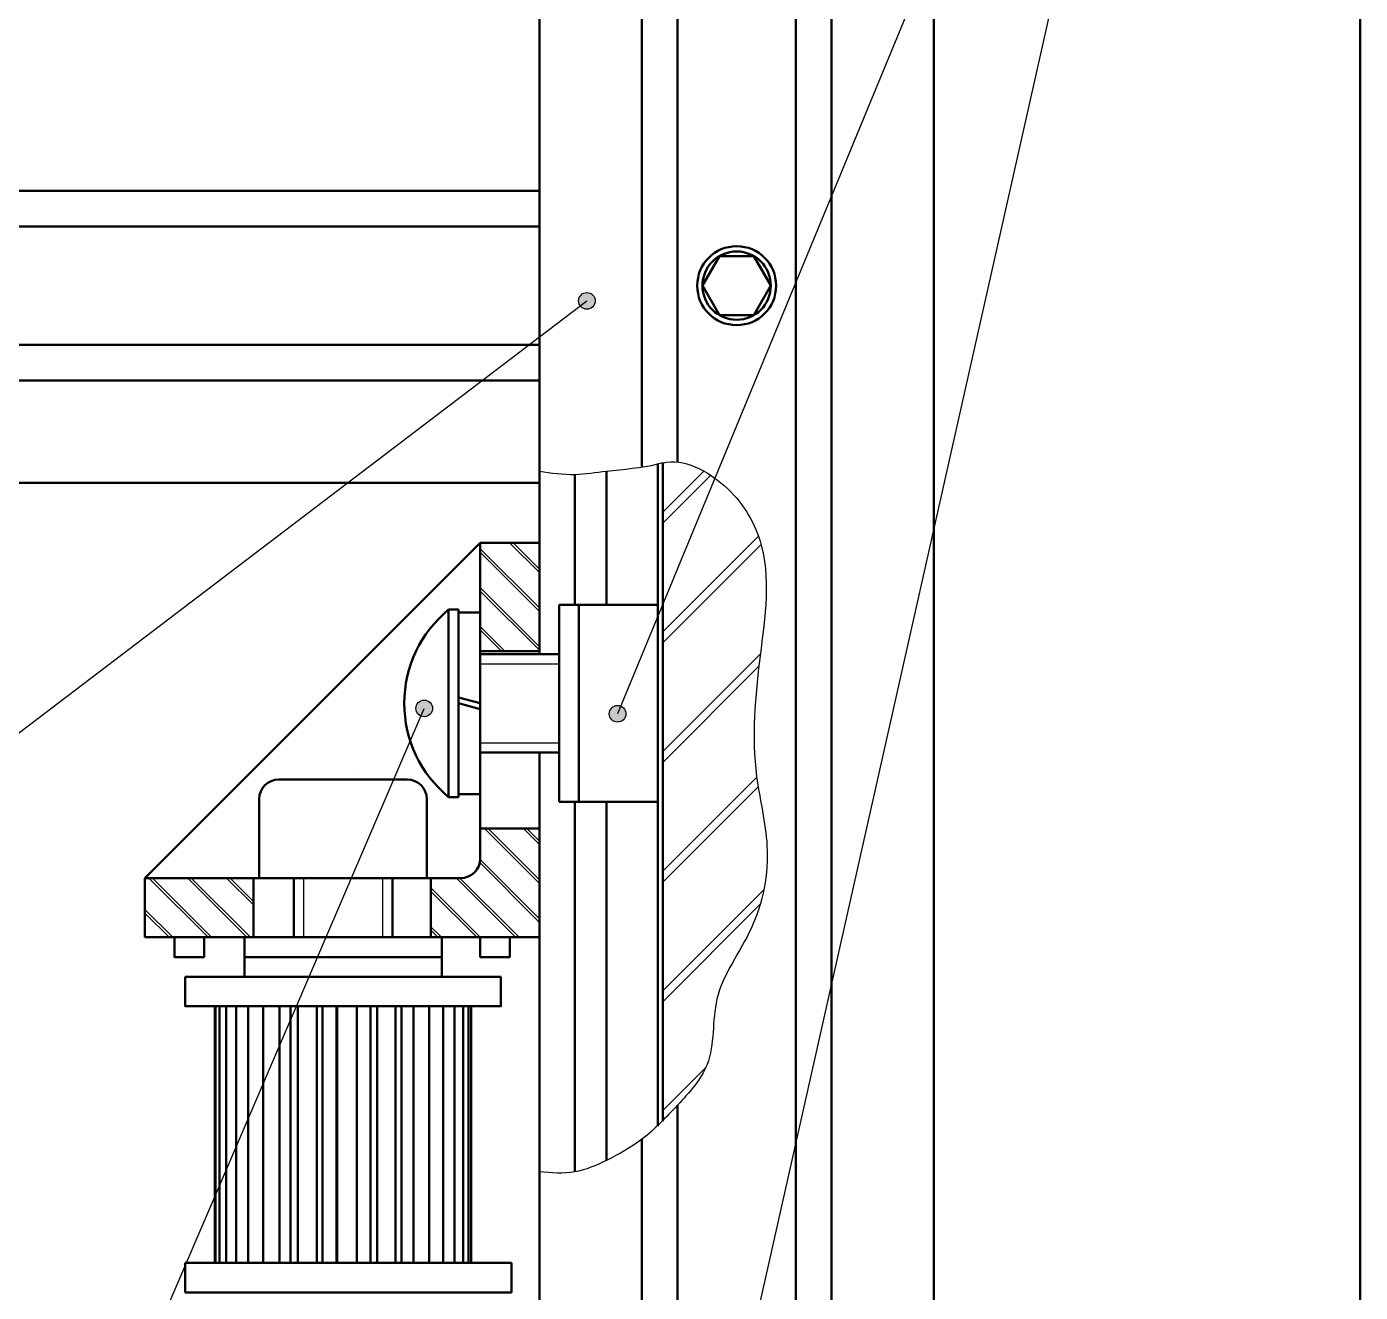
# Model space of a CAD drawing. Extents: x 21047 to 22882, y -7321 to -6014.
# Drawn here: x 21479 to 21552, y -7135.8 to -7066.5 of the extents above; entities that cross this region are included whole.
import ezdxf

# ---------------------------------------------------------------- set-up
doc = ezdxf.new("R2010")
doc.units = 0
doc.layers.add('Cotas', color=90, linetype='Continuous')
doc.layers.add('Hachura', color=9, linetype='Continuous')
for name, color, linetype, lineweight in [('Fixação e Transmissão', 5, 'Continuous', 50), ('Perfis e Cantoneiras', 2, 'Continuous', 50), ('Peças Usinadas', 120, 'Continuous', 50)]:
    doc.layers.add(name, color=color, linetype=linetype, lineweight=lineweight)

msp = doc.modelspace()

# ---------------------------------------------------------------- hatches: boundary and pattern name
at = {"layer": 'Cotas'}
h = msp.add_hatch(color=256, dxfattribs=at)
h.dxf.hatch_style = 1
h.paths.add_polyline_path([(21509.214, -7081.503, -0.241174), (21509.404, -7081.133, -0.611378), (21510.126, -7081.503, -1), (21509.214, -7081.503)])
h = msp.add_hatch(color=256, dxfattribs=at)
h.dxf.hatch_style = 1
h.paths.add_polyline_path([(21500.305, -7103.815, -0.241174), (21500.494, -7103.445, -0.611378), (21501.217, -7103.815, -1), (21500.305, -7103.815)])
h = msp.add_hatch(color=256, dxfattribs=at)
h.dxf.hatch_style = 1
h.paths.add_polyline_path([(21510.897, -7104.112, -0.241174), (21511.086, -7103.742, -0.611378), (21511.809, -7104.112, -1), (21510.897, -7104.112)])
at = {"layer": 'Hachura'}
h = msp.add_hatch(dxfattribs=at)
h.set_pattern_fill('JIS_LC_8A', color=256, scale=0.594, angle=180)
h.paths.add_polyline_path([(21513.819, -7090.364), (21513.833, -7090.361), (21513.847, -7090.358), (21513.86, -7090.355), (21513.874, -7090.353), (21513.888, -7090.35), (21513.902, -7090.348), (21513.915, -7090.345), (21513.929, -7090.343), (21513.943, -7090.341), (21513.957, -7090.339), (21513.97, -7090.337), (21513.984, -7090.335), (21513.998, -7090.333), (21514.012, -7090.331), (21514.025, -7090.329), (21514.039, -7090.328), (21514.053, -7090.326), (21514.067, -7090.324), (21514.081, -7090.323), (21514.094, -7090.322), (21514.108, -7090.32), (21514.122, -7090.319), (21514.136, -7090.318), (21514.15, -7090.317), (21514.163, -7090.316), (21514.177, -7090.315), (21514.191, -7090.314), (21514.205, -7090.314), (21514.219, -7090.313), (21514.233, -7090.312), (21514.246, -7090.312), (21514.26, -7090.312), (21514.274, -7090.311), (21514.288, -7090.311), (21514.302, -7090.311), (21514.316, -7090.311), (21514.33, -7090.311), (21514.343, -7090.311), (21514.357, -7090.311), (21514.371, -7090.311), (21514.385, -7090.311), (21514.399, -7090.311), (21514.413, -7090.312), (21514.427, -7090.312), (21514.441, -7090.313), (21514.455, -7090.313), (21514.468, -7090.314), (21514.482, -7090.315), (21514.496, -7090.315), (21514.51, -7090.316), (21514.524, -7090.317), (21514.538, -7090.318), (21514.552, -7090.319), (21514.566, -7090.32), (21514.58, -7090.322), (21514.593, -7090.323), (21514.607, -7090.324), (21514.621, -7090.326), (21514.629, -7090.327), (21514.635, -7090.327), (21514.649, -7090.329), (21514.663, -7090.33), (21514.677, -7090.332), (21514.691, -7090.334), (21514.705, -7090.336), (21514.718, -7090.338), (21514.732, -7090.34), (21514.746, -7090.342), (21514.76, -7090.344), (21514.774, -7090.346), (21514.788, -7090.348), (21514.802, -7090.35), (21514.816, -7090.353), (21514.83, -7090.355), (21514.843, -7090.358), (21514.857, -7090.36), (21514.871, -7090.363), (21514.885, -7090.365), (21514.899, -7090.368), (21514.913, -7090.371), (21514.927, -7090.374), (21514.94, -7090.377), (21514.954, -7090.38), (21514.968, -7090.383), (21514.982, -7090.386), (21514.996, -7090.389), (21515.01, -7090.392), (21515.023, -7090.395), (21515.037, -7090.399), (21515.051, -7090.402), (21515.065, -7090.406), (21515.079, -7090.409), (21515.093, -7090.413), (21515.106, -7090.416), (21515.12, -7090.42), (21515.134, -7090.424), (21515.148, -7090.428), (21515.162, -7090.432), (21515.175, -7090.436), (21515.189, -7090.44), (21515.203, -7090.444), (21515.217, -7090.448), (21515.23, -7090.452), (21515.244, -7090.456), (21515.258, -7090.46), (21515.272, -7090.465), (21515.285, -7090.469), (21515.299, -7090.474), (21515.313, -7090.478), (21515.326, -7090.483), (21515.34, -7090.487), (21515.354, -7090.492), (21515.368, -7090.497), (21515.381, -7090.501), (21515.395, -7090.506), (21515.409, -7090.511), (21515.422, -7090.516), (21515.436, -7090.521), (21515.449, -7090.526), (21515.463, -7090.531), (21515.477, -7090.536), (21515.49, -7090.542), (21515.504, -7090.547), (21515.518, -7090.552), (21515.531, -7090.558), (21515.545, -7090.563), (21515.558, -7090.568), (21515.572, -7090.574), (21515.585, -7090.58), (21515.599, -7090.585), (21515.612, -7090.591), (21515.626, -7090.597), (21515.639, -7090.602), (21515.653, -7090.608), (21515.666, -7090.614), (21515.68, -7090.62), (21515.693, -7090.626), (21515.707, -7090.632), (21515.72, -7090.638), (21515.734, -7090.644), (21515.747, -7090.65), (21515.76, -7090.656), (21515.774, -7090.663), (21515.787, -7090.669), (21515.801, -7090.675), (21515.814, -7090.682), (21515.827, -7090.688), (21515.841, -7090.695), (21515.854, -7090.701), (21515.867, -7090.708), (21515.881, -7090.714), (21515.894, -7090.721), (21515.907, -7090.728), (21515.92, -7090.734), (21515.934, -7090.741), (21515.947, -7090.748), (21515.96, -7090.755), (21515.973, -7090.762), (21515.987, -7090.769), (21516, -7090.776), (21516.013, -7090.783), (21516.026, -7090.79), (21516.039, -7090.797), (21516.052, -7090.804), (21516.065, -7090.811), (21516.079, -7090.819), (21516.092, -7090.826), (21516.105, -7090.833), (21516.118, -7090.841), (21516.131, -7090.848), (21516.144, -7090.856), (21516.157, -7090.863), (21516.17, -7090.871), (21516.183, -7090.878), (21516.196, -7090.886), (21516.209, -7090.893), (21516.222, -7090.901), (21516.234, -7090.909), (21516.247, -7090.917), (21516.26, -7090.924), (21516.273, -7090.932), (21516.286, -7090.94), (21516.299, -7090.948), (21516.312, -7090.956), (21516.324, -7090.964), (21516.35, -7090.98), (21516.375, -7090.996), (21516.401, -7091.013), (21516.426, -7091.029), (21516.451, -7091.046), (21516.476, -7091.063), (21516.501, -7091.08), (21516.526, -7091.097), (21516.551, -7091.114), (21516.576, -7091.131), (21516.601, -7091.149), (21516.626, -7091.166), (21516.65, -7091.184), (21516.675, -7091.202), (21516.699, -7091.22), (21516.724, -7091.238), (21516.748, -7091.256), (21516.772, -7091.274), (21516.796, -7091.292), (21516.82, -7091.311), (21516.844, -7091.329), (21516.868, -7091.348), (21516.892, -7091.367), (21516.915, -7091.386), (21516.939, -7091.405), (21516.962, -7091.424), (21516.985, -7091.443), (21517.009, -7091.462), (21517.032, -7091.481), (21517.055, -7091.501), (21517.078, -7091.52), (21517.101, -7091.54), (21517.123, -7091.559), (21517.146, -7091.579), (21517.168, -7091.599), (21517.191, -7091.619), (21517.213, -7091.639), (21517.236, -7091.659), (21517.258, -7091.679), (21517.28, -7091.7), (21517.302, -7091.72), (21517.324, -7091.74), (21517.345, -7091.761), (21517.367, -7091.781), (21517.389, -7091.802), (21517.41, -7091.823), (21517.431, -7091.843), (21517.452, -7091.864), (21517.474, -7091.885), (21517.495, -7091.906), (21517.515, -7091.927), (21517.536, -7091.948), (21517.557, -7091.97), (21517.577, -7091.991), (21517.598, -7092.012), (21517.618, -7092.033), (21517.638, -7092.055), (21517.658, -7092.076), (21517.678, -7092.098), (21517.698, -7092.12), (21517.718, -7092.141), (21517.738, -7092.163), (21517.757, -7092.185), (21517.777, -7092.207), (21517.796, -7092.229), (21517.815, -7092.251), (21517.834, -7092.273), (21517.853, -7092.295), (21517.872, -7092.317), (21517.891, -7092.34), (21517.909, -7092.362), (21517.928, -7092.384), (21517.946, -7092.407), (21517.965, -7092.429), (21517.983, -7092.452), (21518.001, -7092.474), (21518.019, -7092.497), (21518.037, -7092.52), (21518.055, -7092.543), (21518.072, -7092.566), (21518.09, -7092.588), (21518.107, -7092.611), (21518.125, -7092.634), (21518.142, -7092.658), (21518.159, -7092.681), (21518.176, -7092.704), (21518.193, -7092.727), (21518.21, -7092.75), (21518.226, -7092.774), (21518.243, -7092.797), (21518.259, -7092.821), (21518.275, -7092.844), (21518.292, -7092.868), (21518.308, -7092.891), (21518.324, -7092.915), (21518.34, -7092.939), (21518.355, -7092.963), (21518.371, -7092.986), (21518.387, -7093.01), (21518.402, -7093.034), (21518.417, -7093.058), (21518.432, -7093.082), (21518.448, -7093.106), (21518.463, -7093.131), (21518.477, -7093.155), (21518.492, -7093.179), (21518.507, -7093.203), (21518.521, -7093.228), (21518.536, -7093.252), (21518.55, -7093.276), (21518.564, -7093.301), (21518.578, -7093.325), (21518.592, -7093.35), (21518.606, -7093.375), (21518.62, -7093.399), (21518.633, -7093.424), (21518.647, -7093.449), (21518.66, -7093.473), (21518.674, -7093.498), (21518.687, -7093.523), (21518.7, -7093.548), (21518.713, -7093.573), (21518.726, -7093.598), (21518.738, -7093.623), (21518.751, -7093.648), (21518.763, -7093.673), (21518.776, -7093.698), (21518.788, -7093.724), (21518.8, -7093.749), (21518.812, -7093.774), (21518.824, -7093.799), (21518.836, -7093.825), (21518.848, -7093.85), (21518.859, -7093.876), (21518.871, -7093.901), (21518.882, -7093.927), (21518.893, -7093.952), (21518.905, -7093.978), (21518.916, -7094.003), (21518.927, -7094.029), (21518.937, -7094.055), (21518.948, -7094.081), (21518.959, -7094.106), (21518.969, -7094.132), (21518.979, -7094.158), (21518.99, -7094.184), (21519, -7094.21), (21519.01, -7094.236), (21519.02, -7094.262), (21519.029, -7094.288), (21519.039, -7094.314), (21519.049, -7094.34), (21519.058, -7094.366), (21519.067, -7094.392), (21519.077, -7094.418), (21519.086, -7094.445), (21519.095, -7094.471), (21519.104, -7094.497), (21519.112, -7094.523), (21519.121, -7094.55), (21519.13, -7094.576), (21519.138, -7094.602), (21519.146, -7094.629), (21519.154, -7094.655), (21519.161, -7094.678), (21519.168, -7094.701), (21519.175, -7094.724), (21519.182, -7094.747), (21519.189, -7094.77), (21519.195, -7094.793), (21519.202, -7094.816), (21519.208, -7094.839), (21519.214, -7094.863), (21519.221, -7094.886), (21519.227, -7094.909), (21519.233, -7094.932), (21519.239, -7094.955), (21519.245, -7094.979), (21519.251, -7095.002), (21519.257, -7095.025), (21519.262, -7095.048), (21519.268, -7095.072), (21519.273, -7095.095), (21519.279, -7095.118), (21519.284, -7095.142), (21519.289, -7095.165), (21519.295, -7095.188), (21519.3, -7095.212), (21519.305, -7095.235), (21519.31, -7095.259), (21519.315, -7095.282), (21519.32, -7095.306), (21519.324, -7095.329), (21519.329, -7095.353), (21519.334, -7095.376), (21519.338, -7095.4), (21519.343, -7095.423), (21519.347, -7095.447), (21519.351, -7095.471), (21519.356, -7095.494), (21519.36, -7095.518), (21519.364, -7095.542), (21519.368, -7095.565), (21519.372, -7095.589), (21519.376, -7095.613), (21519.379, -7095.636), (21519.383, -7095.66), (21519.387, -7095.684), (21519.39, -7095.708), (21519.394, -7095.732), (21519.397, -7095.755), (21519.401, -7095.779), (21519.404, -7095.803), (21519.407, -7095.827), (21519.41, -7095.851), (21519.414, -7095.875), (21519.417, -7095.899), (21519.42, -7095.922), (21519.422, -7095.946), (21519.425, -7095.97), (21519.428, -7095.994), (21519.431, -7096.018), (21519.433, -7096.042), (21519.436, -7096.066), (21519.439, -7096.09), (21519.441, -7096.114), (21519.443, -7096.138), (21519.446, -7096.163), (21519.448, -7096.187), (21519.45, -7096.211), (21519.452, -7096.235), (21519.454, -7096.259), (21519.456, -7096.283), (21519.458, -7096.307), (21519.46, -7096.331), (21519.462, -7096.356), (21519.464, -7096.38), (21519.466, -7096.404), (21519.467, -7096.428), (21519.469, -7096.452), (21519.47, -7096.477), (21519.472, -7096.501), (21519.473, -7096.525), (21519.475, -7096.55), (21519.476, -7096.574), (21519.477, -7096.598), (21519.478, -7096.622), (21519.48, -7096.647), (21519.481, -7096.671), (21519.482, -7096.696), (21519.483, -7096.72), (21519.484, -7096.744), (21519.484, -7096.769), (21519.485, -7096.793), (21519.486, -7096.818), (21519.487, -7096.842), (21519.487, -7096.866), (21519.488, -7096.891), (21519.488, -7096.915), (21519.489, -7096.94), (21519.489, -7096.964), (21519.49, -7096.989), (21519.49, -7097.013), (21519.49, -7097.038), (21519.491, -7097.062), (21519.491, -7097.087), (21519.491, -7097.112), (21519.491, -7097.136), (21519.491, -7097.161), (21519.491, -7097.185), (21519.491, -7097.21), (21519.491, -7097.234), (21519.491, -7097.259), (21519.491, -7097.284), (21519.49, -7097.308), (21519.49, -7097.333), (21519.49, -7097.358), (21519.489, -7097.382), (21519.489, -7097.407), (21519.489, -7097.432), (21519.488, -7097.456), (21519.487, -7097.481), (21519.487, -7097.506), (21519.486, -7097.531), (21519.486, -7097.555), (21519.485, -7097.58), (21519.484, -7097.605), (21519.483, -7097.629), (21519.482, -7097.654), (21519.482, -7097.679), (21519.48, -7097.729), (21519.478, -7097.778), (21519.475, -7097.828), (21519.473, -7097.877), (21519.47, -7097.927), (21519.468, -7097.977), (21519.465, -7098.027), (21519.462, -7098.076), (21519.459, -7098.126), (21519.456, -7098.176), (21519.452, -7098.226), (21519.449, -7098.276), (21519.445, -7098.326), (21519.442, -7098.376), (21519.438, -7098.426), (21519.434, -7098.476), (21519.43, -7098.526), (21519.425, -7098.576), (21519.421, -7098.626), (21519.417, -7098.676), (21519.412, -7098.726), (21519.408, -7098.776), (21519.403, -7098.826), (21519.398, -7098.876), (21519.393, -7098.926), (21519.388, -7098.976), (21519.383, -7099.026), (21519.378, -7099.076), (21519.373, -7099.127), (21519.367, -7099.177), (21519.362, -7099.227), (21519.356, -7099.277), (21519.351, -7099.327), (21519.345, -7099.378), (21519.34, -7099.428), (21519.334, -7099.478), (21519.328, -7099.528), (21519.322, -7099.578), (21519.316, -7099.629), (21519.31, -7099.679), (21519.304, -7099.729), (21519.292, -7099.83), (21519.28, -7099.93), (21519.268, -7100.03), (21519.255, -7100.131), (21519.243, -7100.231), (21519.23, -7100.332), (21519.205, -7100.532), (21519.179, -7100.733), (21519.167, -7100.833), (21519.154, -7100.933), (21519.141, -7101.038), (21519.129, -7101.143), (21519.116, -7101.248), (21519.103, -7101.353), (21519.091, -7101.458), (21519.078, -7101.563), (21519.072, -7101.616), (21519.066, -7101.668), (21519.06, -7101.72), (21519.054, -7101.773), (21519.048, -7101.825), (21519.043, -7101.877), (21519.037, -7101.93), (21519.031, -7101.982), (21519.025, -7102.034), (21519.02, -7102.086), (21519.014, -7102.139), (21519.009, -7102.191), (21519.003, -7102.243), (21518.998, -7102.295), (21518.992, -7102.347), (21518.987, -7102.399), (21518.982, -7102.451), (21518.977, -7102.503), (21518.971, -7102.556), (21518.966, -7102.608), (21518.961, -7102.66), (21518.957, -7102.712), (21518.952, -7102.764), (21518.947, -7102.816), (21518.942, -7102.868), (21518.938, -7102.92), (21518.933, -7102.971), (21518.929, -7103.023), (21518.924, -7103.075), (21518.92, -7103.127), (21518.916, -7103.179), (21518.911, -7103.231), (21518.907, -7103.283), (21518.903, -7103.334), (21518.899, -7103.386), (21518.895, -7103.438), (21518.892, -7103.49), (21518.888, -7103.542), (21518.884, -7103.593), (21518.881, -7103.645), (21518.878, -7103.697), (21518.874, -7103.748), (21518.871, -7103.8), (21518.868, -7103.852), (21518.865, -7103.903), (21518.862, -7103.955), (21518.859, -7104.007), (21518.856, -7104.058), (21518.854, -7104.11), (21518.851, -7104.161), (21518.849, -7104.213), (21518.846, -7104.265), (21518.844, -7104.316), (21518.842, -7104.368), (21518.84, -7104.419), (21518.838, -7104.471), (21518.836, -7104.522), (21518.834, -7104.574), (21518.833, -7104.625), (21518.831, -7104.676), (21518.83, -7104.728), (21518.829, -7104.779), (21518.828, -7104.831), (21518.827, -7104.882), (21518.826, -7104.933), (21518.825, -7104.985), (21518.824, -7105.036), (21518.824, -7105.087), (21518.823, -7105.139), (21518.823, -7105.19), (21518.823, -7105.241), (21518.823, -7105.293), (21518.823, -7105.344), (21518.823, -7105.395), (21518.823, -7105.447), (21518.824, -7105.498), (21518.824, -7105.549), (21518.825, -7105.6), (21518.826, -7105.651), (21518.827, -7105.703), (21518.828, -7105.754), (21518.829, -7105.805), (21518.831, -7105.856), (21518.832, -7105.907), (21518.834, -7105.959), (21518.836, -7106.01), (21518.838, -7106.061), (21518.84, -7106.112), (21518.842, -7106.163), (21518.844, -7106.214), (21518.847, -7106.265), (21518.85, -7106.316), (21518.852, -7106.367), (21518.855, -7106.418), (21518.859, -7106.469), (21518.862, -7106.521), (21518.865, -7106.572), (21518.869, -7106.623), (21518.873, -7106.674), (21518.877, -7106.725), (21518.881, -7106.776), (21518.883, -7106.801), (21518.885, -7106.827), (21518.887, -7106.852), (21518.889, -7106.878), (21518.892, -7106.903), (21518.894, -7106.929), (21518.896, -7106.954), (21518.899, -7106.98), (21518.901, -7107.005), (21518.904, -7107.03), (21518.906, -7107.056), (21518.909, -7107.081), (21518.911, -7107.107), (21518.914, -7107.132), (21518.917, -7107.158), (21518.919, -7107.183), (21518.922, -7107.209), (21518.925, -7107.234), (21518.928, -7107.26), (21518.931, -7107.285), (21518.934, -7107.311), (21518.937, -7107.336), (21518.94, -7107.362), (21518.943, -7107.387), (21518.946, -7107.412), (21518.949, -7107.438), (21518.952, -7107.463), (21518.955, -7107.489), (21518.959, -7107.514), (21518.962, -7107.54), (21518.966, -7107.569), (21518.97, -7107.599), (21518.974, -7107.629), (21518.978, -7107.658), (21518.982, -7107.688), (21518.986, -7107.717), (21518.991, -7107.747), (21518.995, -7107.777), (21518.999, -7107.806), (21519.004, -7107.836), (21519.008, -7107.866), (21519.013, -7107.895), (21519.017, -7107.925), (21519.022, -7107.954), (21519.027, -7107.984), (21519.031, -7108.014), (21519.041, -7108.073), (21519.05, -7108.132), (21519.06, -7108.191), (21519.07, -7108.251), (21519.08, -7108.31), (21519.09, -7108.369), (21519.101, -7108.428), (21519.111, -7108.488), (21519.122, -7108.547), (21519.132, -7108.606), (21519.143, -7108.665), (21519.153, -7108.725), (21519.175, -7108.843), (21519.196, -7108.962), (21519.218, -7109.08), (21519.239, -7109.199), (21519.25, -7109.258), (21519.261, -7109.318), (21519.271, -7109.377), (21519.282, -7109.436), (21519.292, -7109.496), (21519.303, -7109.555), (21519.313, -7109.615), (21519.323, -7109.674), (21519.333, -7109.734), (21519.343, -7109.793), (21519.353, -7109.853), (21519.363, -7109.912), (21519.373, -7109.972), (21519.377, -7110.001), (21519.382, -7110.031), (21519.387, -7110.061), (21519.391, -7110.091), (21519.396, -7110.121), (21519.4, -7110.15), (21519.405, -7110.18), (21519.409, -7110.21), (21519.413, -7110.24), (21519.418, -7110.27), (21519.422, -7110.3), (21519.426, -7110.329), (21519.43, -7110.359), (21519.434, -7110.389), (21519.438, -7110.419), (21519.442, -7110.449), (21519.446, -7110.479), (21519.45, -7110.509), (21519.454, -7110.538), (21519.458, -7110.568), (21519.461, -7110.598), (21519.465, -7110.628), (21519.469, -7110.658), (21519.472, -7110.688), (21519.475, -7110.718), (21519.479, -7110.748), (21519.482, -7110.778), (21519.485, -7110.808), (21519.488, -7110.838), (21519.491, -7110.868), (21519.494, -7110.898), (21519.497, -7110.928), (21519.5, -7110.958), (21519.503, -7110.988), (21519.505, -7111.018), (21519.508, -7111.048), (21519.51, -7111.078), (21519.513, -7111.108), (21519.515, -7111.138), (21519.517, -7111.168), (21519.519, -7111.198), (21519.521, -7111.228), (21519.523, -7111.258), (21519.525, -7111.288), (21519.527, -7111.319), (21519.529, -7111.349), (21519.53, -7111.385), (21519.532, -7111.421), (21519.534, -7111.457), (21519.535, -7111.493), (21519.536, -7111.529), (21519.538, -7111.565), (21519.539, -7111.601), (21519.54, -7111.637), (21519.54, -7111.673), (21519.541, -7111.709), (21519.541, -7111.746), (21519.542, -7111.782), (21519.542, -7111.818), (21519.542, -7111.854), (21519.542, -7111.89), (21519.542, -7111.926), (21519.541, -7111.962), (21519.541, -7111.999), (21519.54, -7112.035), (21519.54, -7112.071), (21519.539, -7112.107), (21519.538, -7112.143), (21519.537, -7112.179), (21519.535, -7112.216), (21519.534, -7112.252), (21519.532, -7112.288), (21519.531, -7112.324), (21519.529, -7112.36), (21519.527, -7112.396), (21519.525, -7112.433), (21519.522, -7112.469), (21519.52, -7112.505), (21519.518, -7112.541), (21519.515, -7112.577), (21519.512, -7112.613), (21519.509, -7112.65), (21519.506, -7112.686), (21519.503, -7112.722), (21519.5, -7112.758), (21519.496, -7112.794), (21519.492, -7112.83), (21519.489, -7112.866), (21519.485, -7112.902), (21519.481, -7112.938), (21519.477, -7112.974), (21519.472, -7113.01), (21519.468, -7113.046), (21519.463, -7113.082), (21519.459, -7113.118), (21519.454, -7113.154), (21519.449, -7113.19), (21519.444, -7113.226), (21519.439, -7113.262), (21519.433, -7113.298), (21519.428, -7113.334), (21519.422, -7113.37), (21519.416, -7113.406), (21519.41, -7113.442), (21519.404, -7113.478), (21519.398, -7113.513), (21519.392, -7113.549), (21519.385, -7113.585), (21519.379, -7113.621), (21519.372, -7113.656), (21519.365, -7113.692), (21519.358, -7113.728), (21519.351, -7113.763), (21519.344, -7113.799), (21519.336, -7113.835), (21519.329, -7113.87), (21519.321, -7113.906), (21519.313, -7113.941), (21519.305, -7113.977), (21519.297, -7114.012), (21519.289, -7114.048), (21519.281, -7114.083), (21519.272, -7114.118), (21519.263, -7114.154), (21519.255, -7114.189), (21519.246, -7114.224), (21519.237, -7114.26), (21519.228, -7114.295), (21519.218, -7114.33), (21519.209, -7114.365), (21519.199, -7114.4), (21519.19, -7114.435), (21519.18, -7114.47), (21519.17, -7114.505), (21519.16, -7114.54), (21519.149, -7114.575), (21519.139, -7114.61), (21519.129, -7114.645), (21519.118, -7114.68), (21519.107, -7114.714), (21519.096, -7114.749), (21519.085, -7114.784), (21519.074, -7114.818), (21519.063, -7114.853), (21519.051, -7114.888), (21519.04, -7114.922), (21519.028, -7114.957), (21519.016, -7114.991), (21519.004, -7115.025), (21518.992, -7115.06), (21518.98, -7115.094), (21518.967, -7115.128), (21518.955, -7115.162), (21518.942, -7115.196), (21518.929, -7115.231), (21518.916, -7115.265), (21518.903, -7115.299), (21518.89, -7115.332), (21518.877, -7115.366), (21518.863, -7115.4), (21518.85, -7115.434), (21518.836, -7115.468), (21518.822, -7115.501), (21518.808, -7115.535), (21518.794, -7115.569), (21518.78, -7115.602), (21518.765, -7115.635), (21518.751, -7115.669), (21518.736, -7115.702), (21518.721, -7115.735), (21518.706, -7115.769), (21518.691, -7115.802), (21518.676, -7115.835), (21518.661, -7115.868), (21518.646, -7115.899), (21518.632, -7115.93), (21518.617, -7115.96), (21518.602, -7115.991), (21518.587, -7116.022), (21518.572, -7116.052), (21518.557, -7116.083), (21518.542, -7116.113), (21518.527, -7116.144), (21518.511, -7116.174), (21518.496, -7116.204), (21518.48, -7116.235), (21518.464, -7116.265), (21518.449, -7116.295), (21518.433, -7116.325), (21518.417, -7116.356), (21518.401, -7116.386), (21518.385, -7116.416), (21518.369, -7116.446), (21518.353, -7116.476), (21518.336, -7116.506), (21518.32, -7116.536), (21518.304, -7116.566), (21518.287, -7116.596), (21518.271, -7116.626), (21518.254, -7116.655), (21518.238, -7116.685), (21518.221, -7116.715), (21518.205, -7116.745), (21518.188, -7116.774), (21518.171, -7116.804), (21518.154, -7116.834), (21518.121, -7116.893), (21518.087, -7116.952), (21518.053, -7117.012), (21518.019, -7117.071), (21517.952, -7117.189), (21517.884, -7117.307), (21517.85, -7117.366), (21517.816, -7117.425), (21517.782, -7117.484), (21517.749, -7117.543), (21517.715, -7117.602), (21517.682, -7117.661), (21517.665, -7117.69), (21517.649, -7117.72), (21517.632, -7117.749), (21517.616, -7117.779), (21517.599, -7117.808), (21517.583, -7117.838), (21517.567, -7117.868), (21517.55, -7117.897), (21517.534, -7117.927), (21517.518, -7117.957), (21517.502, -7117.986), (21517.486, -7118.016), (21517.47, -7118.046), (21517.454, -7118.075), (21517.439, -7118.105), (21517.423, -7118.135), (21517.407, -7118.165), (21517.392, -7118.194), (21517.377, -7118.224), (21517.361, -7118.254), (21517.346, -7118.284), (21517.331, -7118.314), (21517.316, -7118.344), (21517.301, -7118.374), (21517.286, -7118.404), (21517.272, -7118.434), (21517.257, -7118.464), (21517.243, -7118.494), (21517.228, -7118.525), (21517.214, -7118.555), (21517.2, -7118.585), (21517.186, -7118.615), (21517.172, -7118.646), (21517.158, -7118.676), (21517.145, -7118.706), (21517.131, -7118.737), (21517.118, -7118.767), (21517.105, -7118.798), (21517.092, -7118.829), (21517.079, -7118.859), (21517.066, -7118.89), (21517.06, -7118.905), (21517.054, -7118.921), (21517.047, -7118.936), (21517.041, -7118.952), (21517.035, -7118.967), (21517.029, -7118.982), (21517.023, -7118.998), (21517.017, -7119.013), (21517.011, -7119.029), (21517.005, -7119.044), (21516.999, -7119.06), (21516.993, -7119.075), (21516.987, -7119.091), (21516.981, -7119.106), (21516.976, -7119.122), (21516.97, -7119.138), (21516.964, -7119.153), (21516.959, -7119.169), (21516.953, -7119.184), (21516.948, -7119.2), (21516.942, -7119.216), (21516.937, -7119.231), (21516.931, -7119.247), (21516.926, -7119.263), (21516.921, -7119.278), (21516.915, -7119.294), (21516.91, -7119.31), (21516.905, -7119.326), (21516.9, -7119.341), (21516.895, -7119.357), (21516.89, -7119.373), (21516.885, -7119.389), (21516.88, -7119.405), (21516.875, -7119.421), (21516.87, -7119.437), (21516.865, -7119.452), (21516.861, -7119.468), (21516.856, -7119.484), (21516.851, -7119.5), (21516.847, -7119.516), (21516.842, -7119.532), (21516.838, -7119.548), (21516.833, -7119.564), (21516.829, -7119.58), (21516.825, -7119.596), (21516.821, -7119.612), (21516.816, -7119.628), (21516.812, -7119.645), (21516.808, -7119.661), (21516.804, -7119.677), (21516.8, -7119.693), (21516.796, -7119.709), (21516.792, -7119.725), (21516.788, -7119.742), (21516.785, -7119.755), (21516.782, -7119.769), (21516.779, -7119.783), (21516.776, -7119.796), (21516.77, -7119.824), (21516.764, -7119.851), (21516.758, -7119.879), (21516.753, -7119.906), (21516.747, -7119.934), (21516.742, -7119.962), (21516.737, -7119.989), (21516.732, -7120.017), (21516.727, -7120.045), (21516.722, -7120.073), (21516.718, -7120.101), (21516.713, -7120.128), (21516.709, -7120.156), (21516.704, -7120.184), (21516.7, -7120.212), (21516.696, -7120.241), (21516.692, -7120.269), (21516.688, -7120.297), (21516.685, -7120.325), (21516.681, -7120.353), (21516.677, -7120.381), (21516.674, -7120.41), (21516.67, -7120.438), (21516.667, -7120.466), (21516.664, -7120.495), (21516.661, -7120.523), (21516.658, -7120.552), (21516.655, -7120.58), (21516.652, -7120.608), (21516.649, -7120.637), (21516.646, -7120.665), (21516.643, -7120.694), (21516.641, -7120.723), (21516.638, -7120.751), (21516.635, -7120.78), (21516.633, -7120.808), (21516.63, -7120.837), (21516.628, -7120.866), (21516.623, -7120.923), (21516.619, -7120.98), (21516.614, -7121.038), (21516.61, -7121.095), (21516.606, -7121.152), (21516.601, -7121.21), (21516.593, -7121.325), (21516.589, -7121.382), (21516.584, -7121.439), (21516.58, -7121.497), (21516.576, -7121.554), (21516.571, -7121.611), (21516.567, -7121.669), (21516.564, -7121.697), (21516.562, -7121.726), (21516.559, -7121.754), (21516.557, -7121.783), (21516.554, -7121.811), (21516.552, -7121.84), (21516.549, -7121.868), (21516.546, -7121.897), (21516.543, -7121.925), (21516.54, -7121.953), (21516.538, -7121.982), (21516.535, -7122.01), (21516.531, -7122.038), (21516.528, -7122.066), (21516.525, -7122.095), (21516.522, -7122.123), (21516.518, -7122.151), (21516.515, -7122.179), (21516.511, -7122.207), (21516.508, -7122.235), (21516.504, -7122.263), (21516.5, -7122.291), (21516.496, -7122.319), (21516.492, -7122.347), (21516.488, -7122.375), (21516.483, -7122.403), (21516.479, -7122.43), (21516.474, -7122.458), (21516.47, -7122.486), (21516.465, -7122.513), (21516.46, -7122.541), (21516.455, -7122.568), (21516.45, -7122.596), (21516.445, -7122.623), (21516.439, -7122.651), (21516.434, -7122.678), (21516.428, -7122.705), (21516.422, -7122.732), (21516.416, -7122.76), (21516.413, -7122.773), (21516.41, -7122.787), (21516.407, -7122.8), (21516.404, -7122.814), (21516.4, -7122.827), (21516.397, -7122.841), (21516.394, -7122.854), (21516.39, -7122.867), (21516.387, -7122.881), (21516.384, -7122.894), (21516.38, -7122.908), (21516.377, -7122.921), (21516.373, -7122.934), (21516.37, -7122.948), (21516.366, -7122.961), (21516.362, -7122.974), (21516.359, -7122.988), (21516.355, -7123.001), (21516.351, -7123.014), (21516.347, -7123.027), (21516.343, -7123.041), (21516.339, -7123.054), (21516.335, -7123.067), (21516.331, -7123.08), (21516.327, -7123.093), (21516.323, -7123.106), (21516.319, -7123.12), (21516.315, -7123.133), (21516.31, -7123.146), (21516.306, -7123.159), (21516.302, -7123.172), (21516.297, -7123.185), (21516.293, -7123.198), (21516.288, -7123.211), (21516.284, -7123.224), (21516.279, -7123.237), (21516.274, -7123.25), (21516.27, -7123.263), (21516.265, -7123.276), (21516.26, -7123.288), (21516.255, -7123.301), (21516.25, -7123.314), (21516.243, -7123.334), (21516.235, -7123.353), (21516.227, -7123.372), (21516.219, -7123.392), (21516.211, -7123.411), (21516.203, -7123.43), (21516.195, -7123.45), (21516.186, -7123.469), (21516.178, -7123.488), (21516.169, -7123.507), (21516.16, -7123.526), (21516.151, -7123.545), (21516.142, -7123.564), (21516.133, -7123.583), (21516.124, -7123.602), (21516.115, -7123.621), (21516.105, -7123.639), (21516.096, -7123.658), (21516.086, -7123.677), (21516.076, -7123.695), (21516.066, -7123.714), (21516.056, -7123.733), (21516.046, -7123.751), (21516.036, -7123.77), (21516.026, -7123.788), (21516.015, -7123.807), (21516.005, -7123.825), (21515.994, -7123.843), (21515.984, -7123.862), (21515.973, -7123.88), (21515.962, -7123.898), (21515.951, -7123.916), (21515.94, -7123.935), (21515.929, -7123.953), (21515.918, -7123.971), (21515.907, -7123.989), (21515.895, -7124.007), (21515.884, -7124.025), (21515.872, -7124.043), (21515.861, -7124.061), (21515.849, -7124.079), (21515.837, -7124.096), (21515.825, -7124.114), (21515.813, -7124.132), (21515.801, -7124.15), (21515.789, -7124.167), (21515.777, -7124.185), (21515.765, -7124.203), (21515.753, -7124.22), (21515.74, -7124.238), (21515.728, -7124.255), (21515.715, -7124.273), (21515.703, -7124.29), (21515.69, -7124.308), (21515.677, -7124.325), (21515.664, -7124.343), (21515.651, -7124.36), (21515.638, -7124.377), (21515.625, -7124.395), (21515.612, -7124.412), (21515.599, -7124.429), (21515.586, -7124.446), (21515.573, -7124.464), (21515.559, -7124.481), (21515.546, -7124.498), (21515.533, -7124.515), (21515.519, -7124.532), (21515.506, -7124.549), (21515.492, -7124.566), (21515.478, -7124.583), (21515.465, -7124.6), (21515.451, -7124.617), (21515.437, -7124.634), (21515.423, -7124.651), (21515.409, -7124.668), (21515.395, -7124.685), (21515.381, -7124.702), (21515.367, -7124.719), (21515.353, -7124.735), (21515.339, -7124.752), (21515.325, -7124.769), (21515.311, -7124.786), (21515.296, -7124.802), (21515.282, -7124.819), (21515.268, -7124.836), (21515.253, -7124.852), (21515.224, -7124.886), (21515.195, -7124.919), (21515.166, -7124.952), (21515.137, -7124.985), (21515.108, -7125.018), (21515.078, -7125.051), (21515.049, -7125.083), (21515.019, -7125.116), (21514.989, -7125.149), (21514.96, -7125.181), (21514.93, -7125.214), (21514.9, -7125.247), (21514.87, -7125.279), (21514.84, -7125.311), (21514.81, -7125.344), (21514.75, -7125.408), (21514.689, -7125.473), (21514.629, -7125.537), (21514.512, -7125.663), (21514.453, -7125.725), (21514.395, -7125.788), (21514.336, -7125.85), (21514.278, -7125.912), (21514.248, -7125.943), (21514.219, -7125.974), (21514.19, -7126.005), (21514.16, -7126.036), (21514.131, -7126.066), (21514.102, -7126.097), (21514.072, -7126.128), (21514.043, -7126.158), (21514.013, -7126.189), (21513.984, -7126.219), (21513.955, -7126.249), (21513.925, -7126.28), (21513.895, -7126.31), (21513.866, -7126.34), (21513.836, -7126.37), (21513.819, -7126.387), (21513.819, -7090.364)])
h = msp.add_hatch(dxfattribs=at)
h.set_pattern_fill('JIS_LC_8A', color=256, scale=0.19285715, angle=270)
h.paths.add_polyline_path([(21507.069, -7100.678), (21503.829, -7100.678), (21503.829, -7100.57), (21503.829, -7094.749), (21507.069, -7094.749), (21507.069, -7100.678)])
h = msp.add_hatch(dxfattribs=at)
h.set_pattern_fill('JIS_LC_8A', color=256, scale=0.19285715, angle=270)
h.paths.add_polyline_path([(21507.069, -7115.465), (21504.942, -7116.349), (21501.129, -7116.349), (21501.129, -7113.109), (21502.749, -7113.109, 0.414214), (21503.829, -7112.029), (21503.829, -7110.506), (21503.829, -7110.398), (21507.069, -7110.398), (21507.069, -7115.465)])
h = msp.add_hatch(dxfattribs=at)
h.set_pattern_fill('JIS_LC_8A', color=256, scale=0.192857, angle=89.999996)
h.paths.add_polyline_path([(21485.469, -7113.109), (21491.409, -7113.109), (21491.409, -7116.349), (21488.709, -7116.349), (21487.089, -7116.349), (21485.469, -7116.349), (21485.469, -7113.109)])
h = msp.add_hatch(dxfattribs=at)
h.set_pattern_fill('JIS_LC_8A', color=256, scale=0.19285715, angle=270)
h.paths.add_polyline_path([(21507.069, -7116.349), (21504.942, -7116.349), (21507.069, -7115.465), (21507.069, -7116.349)])

# ---------------------------------------------------------------- linework, layer by layer
at = {"layer": 'Cotas'}
for p, q in [((21544.304, -7024.351), (21511.353, -7104.112)), ((21544.304, -7024.351), (21511.353, -7170.951)), ((21469.376, -7112.136), (21509.67, -7081.503)), ((21484.896, -7140.828), (21500.761, -7103.815))]:
    msp.add_line(p, q, dxfattribs=at)
for centre in [(21509.67, -7081.503), (21500.761, -7103.815), (21511.353, -7104.112)]:
    msp.add_circle(centre, 0.456, dxfattribs=at)
at = {"layer": 'Fixação e Transmissão'}
for p, q in [((21516.934, -7079.049), (21515.999, -7080.669)), ((21518.805, -7079.049), (21519.74, -7080.669)), ((21516.934, -7082.289), (21515.999, -7080.669)), ((21518.805, -7082.289), (21519.74, -7080.669)), ((21518.805, -7082.289), (21518.805, -7082.289)), ((21502.101, -7098.408), (21502.641, -7098.408)), ((21502.101, -7108.668), (21502.101, -7098.408)), ((21502.641, -7103.538), (21502.641, -7098.408)), ((21502.641, -7103.216), (21502.641, -7098.57)), ((21503.829, -7108.506), (21503.829, -7098.57)), ((21508.149, -7098.138), (21513.549, -7098.138)), ((21508.149, -7108.938), (21508.149, -7098.138)), ((21509.229, -7108.938), (21509.229, -7098.138)), ((21513.549, -7108.938), (21513.549, -7098.138)), ((21503.829, -7100.838), (21508.149, -7100.838)), ((21502.641, -7103.216), (21503.829, -7103.538)), ((21502.641, -7108.668), (21502.641, -7103.538)), ((21502.641, -7108.506), (21502.641, -7103.538)), ((21502.641, -7103.538), (21503.829, -7103.859)), ((21503.829, -7106.238), (21508.149, -7106.238)), ((21497.205, -7107.169), (21497.205, -7107.169)), ((21499.826, -7107.709), (21492.806, -7107.709)), ((21491.726, -7108.789), (21491.726, -7113.109)), ((21500.906, -7113.109), (21500.906, -7108.789)), ((21502.101, -7108.668), (21502.641, -7108.668)), ((21508.149, -7108.938), (21513.549, -7108.938)), ((21491.726, -7113.109), (21500.906, -7113.109)), ((21493.62, -7113.109), (21493.62, -7116.349)), ((21499.02, -7113.109), (21499.02, -7116.349)), ((21487.68, -7120.129), (21487.68, -7118.509)), ((21504.96, -7120.129), (21504.96, -7118.509)), ((21489.3, -7120.129), (21489.3, -7134.169)), ((21489.341, -7120.129), (21489.341, -7134.169)), ((21489.551, -7120.129), (21489.551, -7134.169)), ((21489.918, -7120.129), (21489.918, -7134.169)), ((21490.459, -7120.129), (21490.459, -7134.169)), ((21491.121, -7120.129), (21491.121, -7134.169)), ((21491.939, -7120.129), (21491.939, -7134.169)), ((21492.833, -7120.129), (21492.833, -7134.169)), ((21493.442, -7120.129), (21493.442, -7134.169)), ((21493.849, -7120.129), (21493.849, -7134.169)), ((21494.886, -7120.129), (21494.886, -7134.169)), ((21495.188, -7120.129), (21495.188, -7134.169)), ((21495.966, -7120.129), (21495.966, -7134.169)), ((21496, -7120.129), (21496, -7134.169)), ((21497.079, -7120.129), (21497.079, -7134.169)), ((21497.816, -7120.129), (21497.816, -7134.169)), ((21498.183, -7120.129), (21498.183, -7134.169)), ((21499.199, -7120.129), (21499.199, -7134.169)), ((21499.519, -7120.129), (21499.519, -7134.169)), ((21500.183, -7120.129), (21500.183, -7134.169)), ((21501.036, -7120.129), (21501.036, -7134.169)), ((21501.805, -7120.129), (21501.805, -7134.169)), ((21502.412, -7120.129), (21502.412, -7134.169)), ((21502.89, -7120.129), (21502.89, -7134.169)), ((21503.192, -7120.129), (21503.192, -7134.169)), ((21503.332, -7120.129), (21503.332, -7134.169)), ((21503.34, -7120.129), (21503.34, -7134.169)), ((21487.68, -7135.789), (21487.68, -7134.169)), ((21505.544, -7135.789), (21505.544, -7134.169))]:
    msp.add_line(p, q, dxfattribs=at)
at = {"layer": 'Fixação e Transmissão', "ltscale": 0.1}
for p, q in [((21516.934, -7079.049), (21518.805, -7079.049)), ((21516.934, -7082.289), (21518.805, -7082.289)), ((21503.829, -7098.57), (21502.641, -7098.57)), ((21503.829, -7108.506), (21502.641, -7108.506))]:
    msp.add_line(p, q, dxfattribs=at)
at = {"layer": 'Fixação e Transmissão', "color": 7, "ltscale": 0.1}
for p, q in [((21490.92, -7117.429), (21490.92, -7116.349)), ((21501.72, -7117.429), (21501.72, -7116.349)), ((21490.92, -7118.509), (21490.92, -7117.429)), ((21501.72, -7118.509), (21501.72, -7117.429))]:
    msp.add_line(p, q, dxfattribs=at)
at = {"layer": 'Fixação e Transmissão', "color": 7}
for p, q in [((21490.92, -7116.349), (21501.72, -7116.349)), ((21490.92, -7117.429), (21501.72, -7117.429)), ((21490.92, -7117.429), (21501.72, -7117.429)), ((21490.92, -7118.509), (21501.72, -7118.509))]:
    msp.add_line(p, q, dxfattribs=at)
at = {"layer": 'Fixação e Transmissão', "flags": 128}
for points in [[(21504.96, -7118.509), (21487.68, -7118.509)], [(21505.544, -7134.169), (21487.68, -7134.169)], [(21505.544, -7135.789), (21487.68, -7135.789)]]:
    msp.add_lwpolyline(points, dxfattribs=at)
at = {"layer": 'Fixação e Transmissão'}
msp.add_circle((21517.869, -7080.669), 1.871, dxfattribs=at)
for centre, radius, start, end in [((21506.301, -7103.538), 6.63, 129.30765, 230.69235), ((21492.806, -7108.789), 1.08, 90, 180), ((21499.826, -7108.789), 1.08, 360, 90)]:
    msp.add_arc(centre, radius, start, end, dxfattribs=at)
for points, degree in [([(21489.341, -7120.129), (21487.68, -7120.129), (21487.68, -7120.129)], 2), ([(21489.341, -7120.129), (21489.402, -7120.129), (21489.551, -7120.129)], 2), ([(21489.918, -7120.129), (21489.695, -7120.129), (21489.551, -7120.129)], 2), ([(21489.918, -7120.129), (21490.149, -7120.129), (21490.459, -7120.129)], 2), ([(21491.121, -7120.129), (21490.757, -7120.129), (21490.459, -7120.129)], 2), ([(21491.121, -7120.129), (21491.499, -7120.129), (21491.939, -7120.129)], 2), ([(21492.833, -7120.129), (21492.363, -7120.129), (21491.939, -7120.129)], 2), ([(21492.833, -7120.129), (21493.322, -7120.129), (21493.849, -7120.129)], 2), ([(21494.886, -7120.129), (21494.355, -7120.129), (21493.849, -7120.129)], 2), ([(21494.886, -7120.129), (21495.437, -7120.129), (21496, -7120.129)], 2), ([(21497.079, -7120.129), (21496, -7120.129)], 1), ([(21497.079, -7120.129), (21497.64, -7120.129), (21498.183, -7120.129)], 2), ([(21499.199, -7120.129), (21498.704, -7120.129), (21498.183, -7120.129)], 2), ([(21499.199, -7120.129), (21499.712, -7120.129), (21500.183, -7120.129)], 2), ([(21501.036, -7120.129), (21500.636, -7120.129), (21500.183, -7120.129)], 2), ([(21501.036, -7120.129), (21501.453, -7120.129), (21501.805, -7120.129)], 2), ([(21502.412, -7120.129), (21502.143, -7120.129), (21501.805, -7120.129)], 2), ([(21502.412, -7120.129), (21502.692, -7120.129), (21502.89, -7120.129)], 2), ([(21503.192, -7120.129), (21503.081, -7120.129), (21502.89, -7120.129)], 2), ([(21503.192, -7120.129), (21503.307, -7120.129), (21503.332, -7120.129)], 2), ([(21504.96, -7120.129), (21504.96, -7120.129), (21503.332, -7120.129)], 2)]:
    msp.add_open_spline(points, degree=degree, dxfattribs=at)
at = {"layer": 'Hachura'}
for p, q in [((21503.829, -7101.378), (21508.149, -7101.378)), ((21503.829, -7105.698), (21508.149, -7105.698)), ((21494.16, -7113.109), (21494.16, -7116.349)), ((21498.48, -7113.109), (21498.48, -7116.349))]:
    msp.add_line(p, q, dxfattribs=at)
msp.add_spline([(21507.069, -7090.827), (21509.013, -7091.001), (21510.741, -7090.822), (21513.549, -7090.43), (21513.819, -7090.364), (21517.191, -7091.619), (21519.154, -7094.655), (21519.154, -7100.933), (21518.962, -7107.54), (21519.529, -7111.349), (21518.661, -7115.868), (21516.788, -7119.742), (21516.25, -7123.314), (21514.629, -7125.537), (21512.685, -7127.4), (21510.741, -7128.563), (21509.013, -7129.193), (21507.069, -7129.193)], degree=3, dxfattribs=at)
at = {"layer": 'Perfis e Cantoneiras'}
for p, q in [((21507.069, -7094.749), (21507.069, -7048.269)), ((21512.685, -7090.6), (21512.685, -7048.269)), ((21514.629, -7090.327), (21514.629, -7048.269)), ((21521.109, -7196.189), (21521.109, -7048.269)), ((21523.053, -7196.189), (21523.053, -7048.269)), ((21528.669, -7196.189), (21528.669, -7048.269)), ((21507.069, -7075.485), (21426.407, -7075.485)), ((21507.069, -7077.429), (21426.407, -7077.429)), ((21507.069, -7083.909), (21426.407, -7083.909)), ((21507.069, -7085.853), (21426.407, -7085.853)), ((21513.549, -7098.138), (21513.549, -7090.43)), ((21513.819, -7090.364), (21513.819, -7126.42)), ((21507.069, -7091.469), (21426.407, -7091.469)), ((21509.013, -7091.001), (21509.013, -7098.138)), ((21510.741, -7090.822), (21510.741, -7098.138)), ((21509.013, -7108.938), (21509.013, -7129.193)), ((21510.741, -7108.938), (21510.741, -7128.563)), ((21513.549, -7108.938), (21513.549, -7126.683)), ((21507.069, -7159.549), (21507.069, -7116.349)), ((21514.629, -7149.28), (21514.629, -7125.537)), ((21512.685, -7147.417), (21512.685, -7127.4))]:
    msp.add_line(p, q, dxfattribs=at)
at = {"layer": 'Perfis e Cantoneiras', "color": 30}
for p, q in [((21503.829, -7094.749), (21485.469, -7113.109)), ((21507.069, -7094.749), (21503.829, -7094.749)), ((21507.069, -7094.749), (21503.829, -7094.749)), ((21503.829, -7094.749), (21503.829, -7112.029)), ((21507.069, -7100.838), (21507.069, -7094.749)), ((21507.069, -7100.678), (21503.829, -7100.678)), ((21507.069, -7116.349), (21507.069, -7106.238)), ((21507.069, -7110.398), (21503.829, -7110.398)), ((21485.469, -7113.109), (21485.469, -7116.349)), ((21485.469, -7113.109), (21485.469, -7116.349)), ((21485.469, -7113.109), (21502.749, -7113.109)), ((21491.409, -7113.109), (21491.409, -7116.349)), ((21501.129, -7113.109), (21501.129, -7116.349)), ((21485.469, -7116.349), (21507.069, -7116.349)), ((21487.089, -7117.429), (21487.089, -7116.349)), ((21487.089, -7117.429), (21487.089, -7116.349)), ((21488.709, -7116.349), (21488.709, -7117.429)), ((21488.709, -7116.349), (21488.709, -7117.429)), ((21503.829, -7117.429), (21503.829, -7116.349)), ((21503.829, -7117.429), (21503.829, -7116.349)), ((21505.449, -7116.349), (21505.449, -7117.429)), ((21505.449, -7116.349), (21505.449, -7117.429))]:
    msp.add_line(p, q, dxfattribs=at)
at = {"layer": 'Perfis e Cantoneiras'}
msp.add_circle((21517.869, -7080.669), 2.16, dxfattribs=at)
at = {"layer": 'Perfis e Cantoneiras', "color": 30}
msp.add_arc((21502.749, -7112.029), 1.08, 270, 359.99999, dxfattribs=at)
for points, knots in [([(21487.899, -7117.429), (21487.687, -7117.429), (21487.477, -7117.429), (21487.326, -7117.429), (21487.306, -7117.429), (21487.286, -7117.429), (21487.265, -7117.429), (21487.229, -7117.429), (21487.197, -7117.429), (21487.169, -7117.429), (21487.157, -7117.429), (21487.147, -7117.429), (21487.135, -7117.429), (21487.126, -7117.429), (21487.117, -7117.429), (21487.11, -7117.429), (21487.104, -7117.429), (21487.099, -7117.429), (21487.094, -7117.429), (21487.093, -7117.429), (21487.09, -7117.429), (21487.089, -7117.429)], [0, 0, 0, 0, 0.785398, 0.785398, 0.785398, 0.897598, 0.897598, 0.897598, 1.122, 1.122, 1.122, 1.2342, 1.2342, 1.2342, 1.3464, 1.3464, 1.3464, 1.4586, 1.4586, 1.4586, 1.5708, 1.5708, 1.5708, 1.5708]), ([(21488.709, -7117.429), (21488.707, -7117.429), (21488.706, -7117.429), (21488.704, -7117.429), (21488.699, -7117.429), (21488.694, -7117.429), (21488.689, -7117.429), (21488.68, -7117.429), (21488.672, -7117.429), (21488.664, -7117.429), (21488.652, -7117.429), (21488.64, -7117.429), (21488.628, -7117.429), (21488.614, -7117.429), (21488.599, -7117.429), (21488.585, -7117.429), (21488.552, -7117.429), (21488.514, -7117.429), (21488.472, -7117.429), (21488.321, -7117.429), (21488.112, -7117.429), (21487.899, -7117.429)], [0, 0, 0, 0, 0.1122, 0.1122, 0.1122, 0.224399, 0.224399, 0.224399, 0.336599, 0.336599, 0.336599, 0.448799, 0.448799, 0.448799, 0.560999, 0.560999, 0.560999, 0.785398, 0.785398, 0.785398, 1.5708, 1.5708, 1.5708, 1.5708]), ([(21504.639, -7117.429), (21504.427, -7117.429), (21504.217, -7117.429), (21504.066, -7117.429), (21504.046, -7117.429), (21504.026, -7117.429), (21504.005, -7117.429), (21503.969, -7117.429), (21503.937, -7117.429), (21503.909, -7117.429), (21503.897, -7117.429), (21503.887, -7117.429), (21503.875, -7117.429), (21503.866, -7117.429), (21503.857, -7117.429), (21503.85, -7117.429), (21503.844, -7117.429), (21503.839, -7117.429), (21503.834, -7117.429), (21503.833, -7117.429), (21503.83, -7117.429), (21503.829, -7117.429)], [0, 0, 0, 0, 0.785398, 0.785398, 0.785398, 0.897598, 0.897598, 0.897598, 1.122, 1.122, 1.122, 1.2342, 1.2342, 1.2342, 1.3464, 1.3464, 1.3464, 1.4586, 1.4586, 1.4586, 1.5708, 1.5708, 1.5708, 1.5708]), ([(21505.449, -7117.429), (21505.447, -7117.429), (21505.446, -7117.429), (21505.444, -7117.429), (21505.439, -7117.429), (21505.434, -7117.429), (21505.429, -7117.429), (21505.42, -7117.429), (21505.412, -7117.429), (21505.404, -7117.429), (21505.392, -7117.429), (21505.38, -7117.429), (21505.368, -7117.429), (21505.354, -7117.429), (21505.339, -7117.429), (21505.325, -7117.429), (21505.292, -7117.429), (21505.254, -7117.429), (21505.212, -7117.429), (21505.061, -7117.429), (21504.852, -7117.429), (21504.639, -7117.429)], [0, 0, 0, 0, 0.1122, 0.1122, 0.1122, 0.224399, 0.224399, 0.224399, 0.336599, 0.336599, 0.336599, 0.448799, 0.448799, 0.448799, 0.560999, 0.560999, 0.560999, 0.785398, 0.785398, 0.785398, 1.5708, 1.5708, 1.5708, 1.5708])]:
    msp.add_open_spline(points, degree=3, knots=knots, dxfattribs=at)
for points in [[(21487.151, -7117.429), (21487.089, -7117.429), (21487.089, -7117.429)], [(21487.326, -7117.429), (21487.212, -7117.429), (21487.151, -7117.429)], [(21487.589, -7117.429), (21487.44, -7117.429), (21487.326, -7117.429)], [(21487.899, -7117.429), (21487.738, -7117.429), (21487.589, -7117.429)], [(21488.209, -7117.429), (21488.06, -7117.429), (21487.899, -7117.429)], [(21488.472, -7117.429), (21488.358, -7117.429), (21488.209, -7117.429)], [(21488.648, -7117.429), (21488.586, -7117.429), (21488.472, -7117.429)], [(21488.709, -7117.429), (21488.709, -7117.429), (21488.648, -7117.429)], [(21503.891, -7117.429), (21503.829, -7117.429), (21503.829, -7117.429)], [(21504.066, -7117.429), (21503.952, -7117.429), (21503.891, -7117.429)], [(21504.329, -7117.429), (21504.18, -7117.429), (21504.066, -7117.429)], [(21504.639, -7117.429), (21504.478, -7117.429), (21504.329, -7117.429)], [(21504.949, -7117.429), (21504.8, -7117.429), (21504.639, -7117.429)], [(21505.212, -7117.429), (21505.098, -7117.429), (21504.949, -7117.429)], [(21505.388, -7117.429), (21505.326, -7117.429), (21505.212, -7117.429)], [(21505.449, -7117.429), (21505.449, -7117.429), (21505.388, -7117.429)]]:
    msp.add_open_spline(points, degree=2, dxfattribs=at)
at = {"layer": 'Peças Usinadas'}
msp.add_line((21552.015, -7265.263), (21552.015, -7012.777), dxfattribs=at)

doc.saveas('drawing.dxf')
